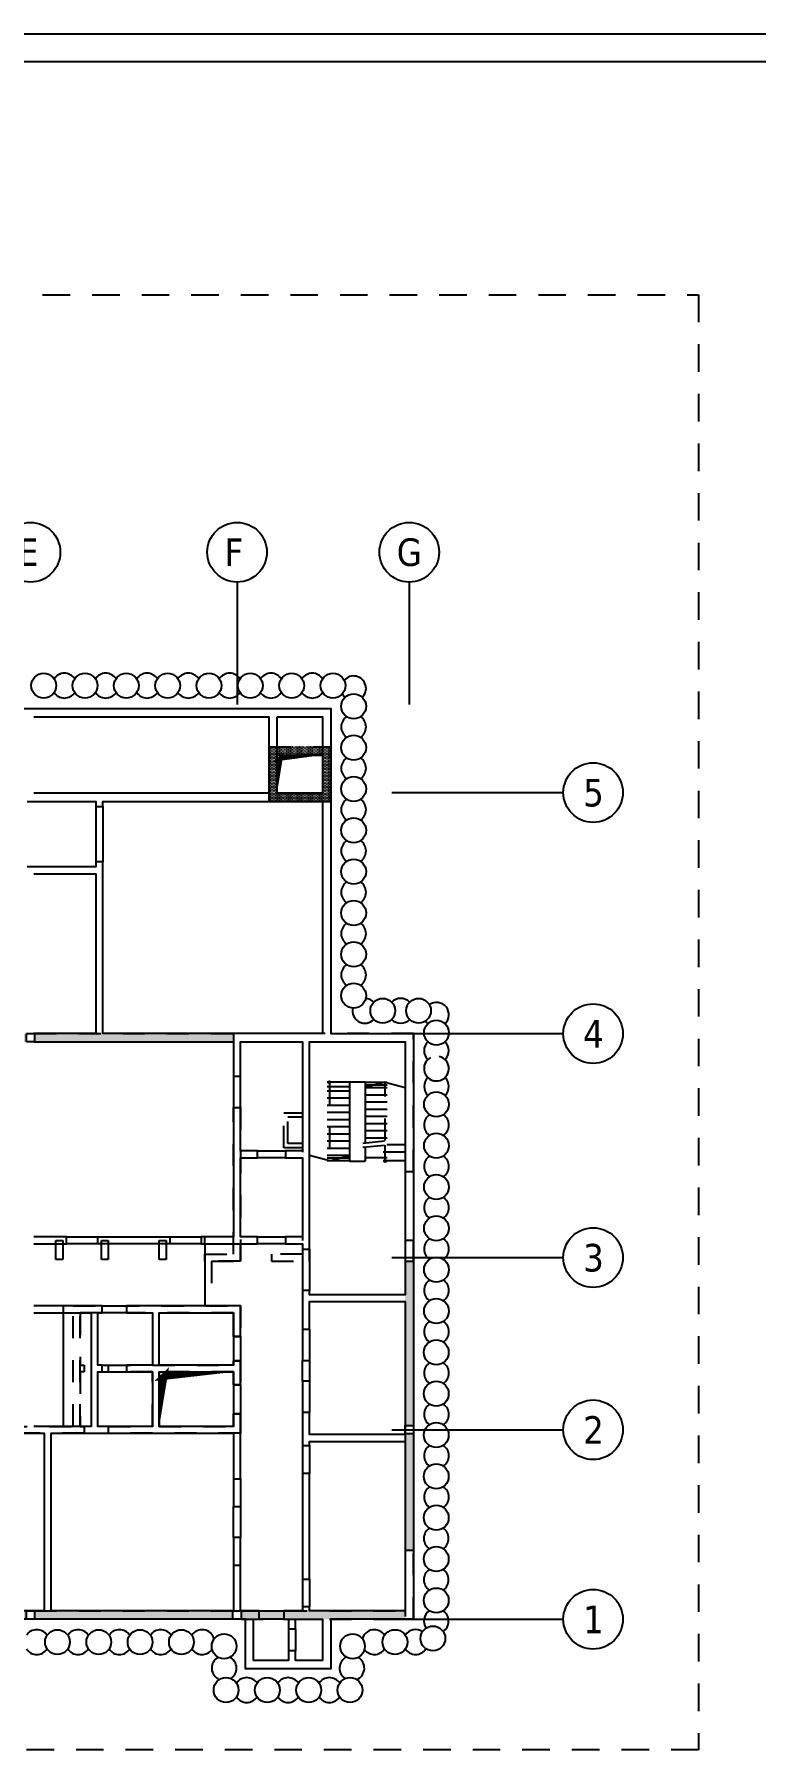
# Model space of a CAD drawing. Extents: x 0 to 25.9, y 0 to 27.3.
# Drawn here: x 12.81 to 16.09, y 7.07 to 14.85 of the extents above; entities that cross this region are included whole.
import ezdxf

# ---------------------------------------------------------------- set-up
doc = ezdxf.new("R2010")
doc.units = 0
doc.header["$LTSCALE"] = 0.25
for name, pattern in [('AUSGEZOGEN', [1000.01, 1000, 0.01]), ('DOT', [0.175, 0.05, -0.125]), ('HIDDEN', [0.375, 0.25, -0.125]), ('HIDDEN2', [0.187, 0.125, -0.062]), ('PUNKT', [0.175, 0.05, -0.125]), ('STRICHLINIE', [0.75, 0.5, -0.25])]:
    doc.linetypes.add(name, pattern=pattern)
for name, color, linetype in [('ACHSEN', 7, 'Continuous'), ('BETON', 7, 'Continuous'), ('Brüstung 1.UG', 7, 'Continuous'), ('DETAIL', 7, 'Continuous'), ('DRUEBER', 7, 'Continuous'), ('grau_dunkel', 7, 'Continuous'), ('HILFE', 7, 'Continuous'), ('OBJEKT', 7, 'Continuous'), ('RAHMEN', 7, 'Continuous'), ('SFP_Achsen', 7, 'Continuous'), ('Verbau', 7, 'Continuous'), ('VERDECKT', 7, 'Continuous')]:
    doc.layers.add(name, color=color, linetype=linetype)
doc.styles.add('helv', font='tahoma.ttf')

# ---------------------------------------------------------------- blocks, each defined once
blk = doc.blocks.new('DINA1')
at = {"layer": 'RAHMEN'}
blk.add_line((84.1, 59.4), (0, 59.4), dxfattribs=at)
at = {"layer": 'RAHMEN', "color": 5}
blk.add_line((83.6, 58.9), (2, 58.9), dxfattribs=at)

msp = doc.modelspace()

# ---------------------------------------------------------------- hatches: boundary and pattern name
at = {"layer": 'Brüstung 1.UG', "linetype": 'DOT'}
h = msp.add_hatch(dxfattribs=at)
h.set_pattern_fill('DOTS', color=102, scale=0.1, double=1)
h.set_pattern_definition([(0, (-0.1656175, 58.116482), (0.003125, 0.00625), [0, -0.00625])])
h.paths.add_polyline_path([(10.9012, 10.2794), (10.9012, 10.3169), (10.4669, 10.3169), (10.4669, 10.2794)])
h.paths.add_polyline_path([(11.8387, 10.2794), (11.8387, 10.3169), (10.9387, 10.3169), (10.9387, 10.2794)])
h.paths.add_polyline_path([(12.7762, 10.2794), (12.7762, 10.3169), (11.8762, 10.3169), (11.8762, 10.2794)])
h.paths.add_polyline_path([(13.7169, 10.2794), (13.7169, 10.3169), (12.8137, 10.3169), (12.8137, 10.2794)])
h.paths.add_polyline_path([(14.5325, 9.2856), (14.495, 9.2856), (14.495, 8.5388), (14.5325, 8.5388)])
h.paths.add_polyline_path([(14.5325, 8.5013), (14.495, 8.5013), (14.495, 7.9731), (14.5325, 7.9731)])
h.paths.add_polyline_path([(14.495, 7.6606), (14.495, 7.6981), (13.7512, 7.6981), (13.7512, 7.6606)])
h.paths.add_polyline_path([(13.7137, 7.6606), (13.7137, 7.6981), (12.8137, 7.6981), (12.8137, 7.6606)])
h.paths.add_polyline_path([(11.8762, 7.6981), (11.8762, 7.6606), (12.7762, 7.6606), (12.7762, 7.6981)])
h.paths.add_polyline_path([(11.8387, 7.6606), (11.8387, 7.6981), (10.9387, 7.6981), (10.9387, 7.6606)])
h.paths.add_polyline_path([(10.1606, 7.6981), (10.1606, 7.6606), (10.9012, 7.6606), (10.9012, 7.6981)])
at = {"layer": 'DRUEBER', "linetype": 'DOT'}
h = msp.add_hatch(dxfattribs=at)
h.set_pattern_fill('DOTS', color=102, scale=0.1, double=1)
h.set_pattern_definition([(0, (-0.1656175, 65.305195), (0.003125, 0.00625), [0, -0.00625])])
h.paths.add_polyline_path([(13.9137, 11.6181), (13.9137, 11.5806), (14.12, 11.5806), (14.12, 11.6181)])
h.paths.add_polyline_path([(13.9137, 11.5806), (13.9137, 11.6181), (13.8762, 11.6181), (13.8762, 11.4106), (13.9137, 11.4106)])
h.paths.add_polyline_path([(14.1575, 11.37), (14.1575, 11.4106), (14.12, 11.4106), (14.12, 11.4075), (13.9137, 11.4075), (13.9137, 11.4106), (13.8762, 11.4106), (13.8762, 11.37)])
h.paths.add_polyline_path([(14.12, 11.4106), (14.1575, 11.4106), (14.1575, 11.6181), (14.12, 11.6181)])

# ---------------------------------------------------------------- linework, layer by layer
at = {"layer": 'ACHSEN', "color": 140, "linetype": 'AUSGEZOGEN'}
for p, q in [((13.7325, 12.3654), (13.7325, 11.8107)), ((14.5137, 12.3654), (14.5137, 11.8107)), ((14.4343, 11.4106), (15.2129, 11.4106)), ((14.4343, 10.3169), (15.2129, 10.3169)), ((14.4343, 9.3013), (15.2129, 9.3013)), ((14.4343, 8.52), (15.2129, 8.52)), ((14.4343, 7.6606), (15.2129, 7.6606))]:
    msp.add_line(p, q, dxfattribs=at)
at = {"layer": 'BETON', "color": 6, "linetype": 'AUSGEZOGEN', "lineweight": -2}
for points in [[(10.0587, 11.29), (10.0587, 11.29), (10.0587, 11.615), (11.0675, 11.615), (11.0675, 11.4075), (11.885, 11.4075), (11.885, 11.7919), (14.1575, 11.7919), (14.1575, 10.3169), (14.5325, 10.3169), (14.5325, 7.6606), (14.1575, 7.6606), (14.1575, 7.4356), (13.77, 7.4356), (13.77, 7.6606), (9.6512, 7.6606), (9.6512, 9.4325), (9.6575, 9.4325), (9.6575, 11.29)], [(12.8106, 11.7544), (13.8762, 11.7544), (13.8762, 11.4075), (12.8106, 11.4075)], [(12.7794, 11.37), (13.0919, 11.37), (13.0919, 11.3469), (13.1231, 11.3469), (13.1231, 11.37), (14.12, 11.37), (14.12, 10.3169), (13.1231, 10.3169), (13.1231, 11.0956), (13.0919, 11.0956), (13.0919, 11.0731), (12.7794, 11.0731)], [(12.8106, 11.0419), (13.0919, 11.0419), (13.0919, 10.3169), (12.8106, 10.3169)], [(12.8106, 10.2794), (13.7169, 10.2794), (13.7169, 9.395), (13.5694, 9.395), (13.5694, 9.3638), (13.8256, 9.3638), (13.8256, 9.395), (13.7481, 9.395), (13.7481, 9.7544), (13.8256, 9.7544), (13.8256, 9.7856), (13.7481, 9.7856), (13.7481, 10.2794), (14.0294, 10.2794), (14.0294, 9.7856), (13.9519, 9.7856), (13.9519, 9.7544), (14.0294, 9.7544), (14.0294, 9.395), (13.9519, 9.395), (13.9519, 9.3638), (14.0294, 9.3638), (14.0294, 9.3388), (14.0606, 9.3388), (14.0606, 10.2794), (14.495, 10.2794), (14.495, 9.1325), (14.0606, 9.1325), (14.0606, 9.1513), (14.0294, 9.1513), (14.0294, 8.9763), (14.0606, 8.9763), (14.0606, 9.1013), (14.495, 9.1013), (14.495, 8.4981), (14.0606, 8.4981), (14.0606, 8.5981), (14.0294, 8.5981), (14.0294, 8.4481), (14.0606, 8.4481), (14.0606, 8.4669), (14.495, 8.4669), (14.495, 7.6981), (14.0606, 7.6981), (14.0606, 7.7169), (14.0294, 7.7169), (14.0294, 7.6981), (13.945, 7.6981), (13.945, 7.6606), (13.9656, 7.6606), (13.9656, 7.6169), (13.9969, 7.6169), (13.9969, 7.6606), (14.12, 7.6606), (14.12, 7.4731), (13.9969, 7.4731), (13.9969, 7.5169), (13.9656, 7.5169), (13.9656, 7.4731), (13.8075, 7.4731), (13.8075, 7.6606), (13.8325, 7.6606), (13.8325, 7.6981), (13.7481, 7.6981), (13.7481, 7.905), (13.7169, 7.905), (13.7169, 7.6981), (12.8887, 7.6981), (12.8887, 8.5044), (13.7169, 8.5044), (13.7169, 8.2981), (13.7481, 8.2981), (13.7481, 8.5931), (13.7169, 8.5931), (13.7169, 8.5356), (13.3794, 8.5356), (13.3794, 8.7825), (13.7169, 8.7825), (13.7169, 8.7244), (13.7481, 8.7244), (13.7481, 8.8325), (13.7169, 8.8325), (13.7169, 8.8138), (13.3794, 8.8138), (13.3794, 9.0513), (13.7169, 9.0513), (13.7169, 8.9431), (13.7481, 8.9431), (13.7481, 9.0825), (13.2306, 9.0825), (13.2306, 9.0513), (13.3481, 9.0512), (13.3481, 8.8138), (13.2306, 8.8138), (13.2306, 8.7825), (13.3481, 8.7825), (13.3481, 8.5356), (13.1012, 8.5356), (13.1012, 8.7825), (13.12, 8.7825), (13.12, 8.8138), (13.1012, 8.8138), (13.1012, 9.0513), (13.12, 9.0513), (13.12, 9.0825), (12.8106, 9.0825)], [(12.8106, 9.3638), (12.9587, 9.3638), (12.9587, 9.395), (12.8106, 9.395)], [(12.8106, 9.0513), (13.07, 9.0513), (13.07, 8.5356), (12.8106, 8.5356)], [(11.5287, 8.5044), (12.8575, 8.5044), (12.8575, 7.6981), (11.2481, 7.6981)]]:
    msp.add_lwpolyline(points, dxfattribs=at)
for points in [[(13.9137, 11.7544), (14.12, 11.7544), (14.12, 11.4075), (13.9137, 11.4075)], [(13.1006, 9.395), (13.4275, 9.395), (13.4275, 9.3638), (13.1006, 9.3638)], [(14.0294, 8.8344), (14.0606, 8.8344), (14.0606, 8.74), (14.0294, 8.74)], [(14.0606, 8.3219), (14.0294, 8.3219), (14.0294, 7.8431), (14.0606, 7.8431)], [(13.7169, 8.1719), (13.7481, 8.1719), (13.7481, 8.0313), (13.7169, 8.0313)]]:
    msp.add_lwpolyline(points, close=True, dxfattribs=at)
at = {"layer": 'Brüstung 1.UG', "color": 102, "linetype": 'DOT'}
for p, q in [((12.8137, 10.3169), (13.7169, 10.3169)), ((12.8137, 10.2794), (13.7169, 10.2794)), ((14.495, 9.2856), (14.495, 8.5388)), ((14.5325, 9.2856), (14.5325, 8.5388)), ((14.495, 8.5013), (14.495, 7.9731)), ((14.5325, 8.5013), (14.5325, 7.9731)), ((12.8137, 7.6981), (13.7137, 7.6981)), ((13.7137, 7.6606), (12.8137, 7.6606)), ((13.7512, 7.6981), (14.495, 7.6981)), ((13.7512, 7.6606), (14.495, 7.6606))]:
    msp.add_line(p, q, dxfattribs=at)
at = {"layer": 'DETAIL', "color": 102, "linetype": 'STRICHLINIE'}
msp.add_lwpolyline([(8.7996, 7.069), (8.7996, 13.669), (15.8267, 13.669), (15.8267, 7.069)], close=True, dxfattribs=at)
at = {"layer": 'DRUEBER', "color": 102, "linetype": 'PUNKT'}
for p, q in [((13.8762, 11.6181), (13.8762, 11.37)), ((13.8762, 11.6181), (14.1575, 11.6181)), ((14.1575, 11.37), (14.1575, 11.6181)), ((13.9137, 11.4075), (13.9137, 11.5806)), ((14.12, 11.5806), (14.12, 11.4075)), ((13.8762, 11.37), (14.1575, 11.37)), ((14.12, 11.4075), (13.9137, 11.4075))]:
    msp.add_line(p, q, dxfattribs=at)
at = {"layer": 'DRUEBER', "color": 102, "linetype": 'DOT'}
msp.add_line((14.12, 11.5806), (13.9137, 11.5806), dxfattribs=at)
at = {"layer": 'DRUEBER', "color": 7, "linetype": 'DOT'}
for p, q in [((14.2419, 10.0969), (14.0606, 10.0969)), ((14.2419, 10.0563), (14.0606, 10.0563)), ((14.1512, 10.0969), (14.1512, 9.7394)), ((14.4044, 10.0969), (14.3137, 10.0725)), ((14.3137, 10.0969), (14.495, 10.0969)), ((14.3137, 10.0725), (14.495, 10.0725)), ((14.3137, 10.04), (14.495, 10.04)), ((14.4044, 10.0969), (14.495, 10.0725)), ((14.4044, 9.8319), (14.4044, 10.0969)), ((14.2419, 10.0238), (14.0606, 10.0238)), ((14.2419, 9.9913), (14.0606, 9.9913)), ((14.3137, 10.0075), (14.495, 10.0075)), ((14.3137, 9.975), (14.495, 9.975)), ((14.2419, 9.9588), (14.0606, 9.9588)), ((14.2419, 9.9263), (14.0606, 9.9263)), ((14.2419, 9.8938), (14.0606, 9.8938)), ((14.3137, 9.9425), (14.495, 9.9425)), ((14.3137, 9.91), (14.495, 9.91)), ((14.2419, 9.8613), (14.0606, 9.8613)), ((14.2419, 9.8288), (14.0606, 9.8288)), ((14.3137, 9.8775), (14.495, 9.8775)), ((14.3137, 9.845), (14.495, 9.845)), ((14.4044, 9.7394), (14.4044, 9.8117)), ((14.495, 9.8125), (14.4121, 9.8125)), ((14.2419, 9.7963), (14.0606, 9.7963)), ((14.1512, 9.7394), (14.0606, 9.7638)), ((14.2419, 9.7638), (14.0606, 9.7638)), ((14.2419, 9.7394), (14.0606, 9.7394)), ((14.1512, 9.7394), (14.2419, 9.7638)), ((14.495, 9.78), (14.3137, 9.78)), ((14.495, 9.7394), (14.3137, 9.7394))]:
    msp.add_line(p, q, dxfattribs=at)
at = {"layer": 'DRUEBER', "color": 7, "linetype": 'PUNKT'}
for p, q in [((14.0294, 9.9569), (13.9444, 9.9569)), ((13.9444, 9.7994), (13.9444, 9.9569)), ((14.0294, 9.9381), (13.9631, 9.9381)), ((13.9631, 9.8181), (13.9631, 9.9381)), ((14.0294, 9.8181), (13.9631, 9.8181)), ((14.0294, 9.7994), (13.9444, 9.7994))]:
    msp.add_line(p, q, dxfattribs=at)
at = {"layer": 'DRUEBER', "color": 7, "linetype": 'PUNKT', "lineweight": -2}
for points in [[(12.7762, 10.3169), (12.8137, 10.3169), (12.8137, 10.2794), (12.7762, 10.2794)], [(12.9106, 9.3794), (12.9419, 9.3794), (12.9419, 9.2925), (12.9106, 9.2925)], [(13.1169, 9.3794), (13.1481, 9.3794), (13.1481, 9.2925), (13.1169, 9.2925)], [(13.3794, 9.3794), (13.4106, 9.3794), (13.4106, 9.2925), (13.3794, 9.2925)], [(14.5325, 9.3794), (14.495, 9.3794), (14.495, 9.2856), (14.5325, 9.2856)], [(14.495, 8.5388), (14.5325, 8.5388), (14.5325, 8.5013), (14.495, 8.5013)], [(14.495, 7.6606), (14.5325, 7.6606), (14.5325, 7.9731), (14.495, 7.9731)], [(12.7762, 7.6981), (12.8137, 7.6981), (12.8137, 7.6606), (12.7762, 7.6606)], [(13.7137, 7.6981), (13.7512, 7.6981), (13.7512, 7.6606), (13.7137, 7.6606)]]:
    msp.add_lwpolyline(points, close=True, dxfattribs=at)
for points in [[(14.5325, 9.6919), (14.5325, 10.3169), (13.7169, 10.3169), (13.7169, 10.1244), (13.7481, 10.1244), (13.7481, 10.2794), (14.0294, 10.2794), (14.0294, 9.3169), (13.8887, 9.3169), (13.8887, 9.2856), (14.0606, 9.2856), (14.0606, 10.2794), (14.495, 10.2794), (14.495, 9.6919), (14.5325, 9.6919)], [(13.7169, 9.9825), (13.7481, 9.9825), (13.7481, 9.2856), (13.5856, 9.2856), (13.5856, 9.3169), (13.7169, 9.3169), (13.7169, 9.9825)], [(11.4794, 8.5356), (12.9887, 8.5356), (12.9887, 9.0825), (13.7481, 9.0825), (13.7481, 8.9431), (13.7169, 8.9431), (13.7169, 9.0513), (13.02, 9.0513), (13.02, 8.8138), (13.0387, 8.8138), (13.0387, 8.7825), (13.02, 8.7825), (13.02, 8.5356), (13.0387, 8.5356), (13.0387, 8.5044), (11.0912, 8.5044)], [(13.1494, 8.8138), (13.7169, 8.8138), (13.7169, 8.8325), (13.7481, 8.8325), (13.7481, 8.7244), (13.7169, 8.7244), (13.7169, 8.7825), (13.3794, 8.7825), (13.3794, 8.5356), (13.7169, 8.5356), (13.7169, 8.5931), (13.7481, 8.5931), (13.7481, 8.5044), (13.1494, 8.5044), (13.1494, 8.5356), (13.3481, 8.5356), (13.3481, 8.7825), (13.1494, 8.7825), (13.1494, 8.8138)]]:
    msp.add_lwpolyline(points, dxfattribs=at)
at = {"layer": 'grau_dunkel', "color": 21}
for points in [[(13.9137, 11.4075, 0, 0.0282, 0), (13.9278, 11.5795, 0, 0, 0), (13.9147, 11.5669, 0.0276, 0, 0), (14.12, 11.5806, 0, 0, 0)], [(13.7169, 8.7825, 0, 0.0387, 0), (13.3805, 8.7632, 0, 0, 0), (13.3994, 8.7809, 0.0403, 0, 0), (13.3794, 8.5356, 0, 0, 0)]]:
    msp.add_lwpolyline(points, format="xyseb", dxfattribs=at)
at = {"layer": 'HILFE', "color": 102, "linetype": 'HIDDEN'}
for p, q in [((14.3026, 9.8204), (14.495, 9.8395)), ((14.3026, 9.8016), (14.495, 9.8207))]:
    msp.add_line(p, q, dxfattribs=at)
at = {"layer": 'OBJEKT', "color": 7, "linetype": 'AUSGEZOGEN'}
for p, q in [((13.9137, 11.5806), (14.12, 11.5806)), ((13.0919, 11.3469), (13.0919, 11.0956)), ((13.1231, 11.3469), (13.1231, 11.0956)), ((14.2419, 10.0981), (14.3137, 10.0981)), ((14.2419, 10.0981), (14.2419, 9.7381)), ((14.3137, 10.0981), (14.3137, 9.8215)), ((13.8256, 9.7856), (13.9519, 9.7856)), ((13.9519, 9.7544), (13.8256, 9.7544)), ((14.2419, 9.7381), (14.3137, 9.7381)), ((14.3137, 9.8027), (14.3137, 9.7381)), ((12.9587, 9.395), (13.1006, 9.395)), ((13.1006, 9.3638), (12.9587, 9.3638)), ((13.4275, 9.395), (13.5694, 9.395)), ((13.5694, 9.3638), (13.4275, 9.3638)), ((13.5856, 9.3638), (13.5856, 9.0825)), ((13.8256, 9.395), (13.9519, 9.395)), ((13.9519, 9.3638), (13.8256, 9.3638)), ((14.0294, 9.3388), (14.0294, 9.1513)), ((14.0606, 9.3388), (14.0606, 9.1513)), ((12.945, 8.5356), (12.945, 9.0513)), ((13.12, 9.0825), (13.2306, 9.0825)), ((13.2306, 9.0513), (13.12, 9.0513)), ((14.0294, 8.9763), (14.0294, 8.8344)), ((14.0606, 8.9763), (14.0606, 8.8344)), ((13.7169, 8.9431), (13.7169, 8.8325)), ((13.7481, 8.9431), (13.7481, 8.8325)), ((13.12, 8.8138), (13.2306, 8.8138)), ((13.12, 8.7825), (13.2306, 8.7825)), ((13.7169, 8.7244), (13.7169, 8.5931)), ((13.7481, 8.7244), (13.7481, 8.5931)), ((14.0294, 8.74), (14.0294, 8.5981)), ((14.0606, 8.74), (14.0606, 8.5981)), ((14.0294, 8.4481), (14.0294, 8.3219)), ((14.0606, 8.4481), (14.0606, 8.3219)), ((13.7169, 8.2981), (13.7169, 8.1719)), ((13.7481, 8.2981), (13.7481, 8.1719)), ((13.7169, 8.0313), (13.7169, 7.905)), ((13.7481, 7.905), (13.7481, 8.0313)), ((14.0294, 7.8431), (14.0294, 7.7169)), ((14.0606, 7.8431), (14.0606, 7.7169)), ((13.8325, 7.6981), (13.945, 7.6981)), ((13.945, 7.6606), (13.8325, 7.6606)), ((13.9656, 7.6169), (13.9656, 7.5169)), ((13.9969, 7.6169), (13.9969, 7.5169))]:
    msp.add_line(p, q, dxfattribs=at)
at = {"layer": 'OBJEKT', "color": 7, "linetype": 'HIDDEN2'}
for p, q in [((13.5856, 9.3638), (13.5856, 9.395)), ((13.7481, 9.2856), (13.7481, 9.3638)), ((13.6169, 9.2856), (13.7481, 9.2856)), ((13.6169, 9.2856), (13.6169, 9.0825)), ((12.945, 9.0513), (12.945, 9.0825)), ((13.02, 8.5356), (13.02, 9.0513))]:
    msp.add_line(p, q, dxfattribs=at)
at = {"layer": 'OBJEKT', "color": 7, "linetype": 'AUSGEZOGEN'}
for centre in [(14.1512, 10.0969), (14.4044, 9.7394)]:
    msp.add_circle(centre, 0.005, dxfattribs=at)
at = {"layer": 'SFP_Achsen', "color": 7, "linetype": 'AUSGEZOGEN'}
for centre in [(12.795, 12.5007), (13.7325, 12.5007), (14.5137, 12.5007), (15.3481, 11.4106), (15.3481, 10.3169), (15.3481, 9.3013), (15.3481, 8.52), (15.3481, 7.6606)]:
    msp.add_circle(centre, 0.1352, dxfattribs=at)
at = {"layer": 'Verbau', "color": 171}
for centre in [(12.855, 11.8956), (13.0425, 11.8956), (13.23, 11.8956), (13.4175, 11.8956), (13.605, 11.8956), (13.7925, 11.8956), (13.98, 11.8956), (14.1675, 11.8956), (14.2612, 11.8019), (14.2612, 11.6144), (14.2612, 11.4269), (14.2612, 11.2394), (14.2612, 11.0519), (14.2612, 10.8644), (14.2612, 10.6769), (14.2612, 10.4894), (14.3934, 10.4206), (14.5559, 10.4206), (14.6371, 10.3211), (14.6371, 9.9961), (14.6371, 9.8086), (14.6371, 9.6211), (14.6371, 9.4336), (14.6371, 9.2461), (14.6371, 9.0586), (14.6362, 8.8711), (14.6362, 8.6836), (14.6362, 8.4961), (14.6362, 8.3086), (14.6362, 8.1211), (14.6362, 7.9336), (14.6362, 7.7461), (14.6208, 7.5734), (12.9173, 7.5569), (13.1048, 7.5569), (13.2923, 7.5569), (13.4798, 7.5569), (13.6737, 7.5381), (14.2562, 7.5381), (14.4487, 7.5571), (13.6825, 7.3394), (13.87, 7.3394), (14.0575, 7.3394), (14.245, 7.3394)]:
    msp.add_circle(centre, 0.0563, dxfattribs=at)
for centre, start, end in [((12.9487, 11.8956), 33.55731, 146.44269), ((13.1362, 11.8956), 33.55731, 146.44269), ((13.3237, 11.8956), 33.55731, 146.44269), ((13.5112, 11.8956), 33.55731, 146.44269), ((13.6987, 11.8956), 33.55731, 146.44269), ((13.8862, 11.8956), 33.55731, 146.44269), ((14.0737, 11.8956), 33.55731, 146.44269), ((14.2612, 11.8831), 313.76174, 139.62033), ((12.9487, 11.8956), 213.55731, 326.44269), ((13.1362, 11.8956), 213.55731, 326.44269), ((13.3237, 11.8956), 213.55731, 326.44269), ((13.5112, 11.8956), 213.55731, 326.44269), ((13.6987, 11.8956), 213.55731, 326.44269), ((13.8862, 11.8956), 213.55731, 326.44269), ((14.0737, 11.8956), 213.55731, 326.44269), ((14.2612, 11.8831), 205.19039, 226.23826), ((14.2612, 11.7081), 123.55731, 236.44269), ((14.2612, 11.7081), 303.55731, 56.44269), ((14.2612, 11.5206), 123.55731, 236.44269), ((14.2612, 11.5206), 303.55731, 56.44269), ((14.2612, 11.3331), 123.55731, 236.44269), ((14.2612, 11.3331), 303.55731, 56.44269), ((14.2612, 11.1456), 123.55731, 236.44269), ((14.2612, 11.1456), 303.55731, 56.44269), ((14.2612, 10.9581), 123.55731, 236.44269), ((14.2612, 10.9581), 303.55731, 56.44269), ((14.2612, 10.7706), 123.55731, 236.44269), ((14.2612, 10.7706), 303.55731, 56.44269), ((14.2612, 10.5831), 123.55731, 236.44269), ((14.2612, 10.5831), 303.55731, 56.44269), ((14.3121, 10.4206), 167.01568, 316.23826), ((14.3121, 10.4206), 43.76174, 85.97846), ((14.4746, 10.4206), 43.76174, 136.23826), ((14.6371, 10.4023), 313.76174, 125.07145), ((14.4746, 10.4206), 223.76174, 316.23826), ((14.6371, 10.4023), 209.55914, 226.23826), ((14.6371, 10.2398), 133.76174, 226.23826), ((14.6371, 10.2398), 313.76174, 46.23826), ((14.6371, 10.1586), 117.97418, 77.49045), ((14.6373, 10.0773), 133.88957, 226.11043), ((14.6373, 10.0773), 313.63361, 46.36639), ((14.6371, 9.9023), 123.55731, 236.44269), ((14.6371, 9.9023), 303.55731, 56.44269), ((14.6371, 9.7148), 123.55731, 236.44269), ((14.6371, 9.7148), 303.55731, 56.44269), ((14.6371, 9.5273), 123.55731, 236.44269), ((14.6371, 9.5273), 303.55731, 56.44269), ((14.6371, 9.3398), 123.55731, 236.44269), ((14.6371, 9.3398), 303.55731, 56.44269), ((14.6371, 9.1523), 123.55731, 236.44269), ((14.6371, 9.1523), 303.55731, 56.44269), ((14.6371, 8.9648), 123.55731, 236.44269), ((14.6371, 8.9648), 303.55731, 56.44269), ((14.6371, 8.7773), 123.55731, 236.44269), ((14.6371, 8.7773), 303.55731, 56.44269), ((14.6371, 8.5898), 123.55731, 236.44269), ((14.6371, 8.5898), 303.55731, 56.44269), ((14.6371, 8.4023), 123.55731, 236.44269), ((14.6371, 8.4023), 303.55731, 56.44269), ((14.6371, 8.2148), 123.55731, 236.44269), ((14.6371, 8.2148), 303.55731, 56.44269), ((14.6362, 8.0273), 123.55731, 236.44269), ((14.6362, 8.0273), 303.55731, 56.44269), ((14.6362, 7.8398), 123.55731, 236.44269), ((14.6362, 7.8398), 303.55731, 56.44269), ((14.6362, 7.6523), 123.55731, 214.62253), ((14.6362, 7.6523), 303.27496, 56.44269), ((12.8235, 7.5569), 33.55731, 146.44269), ((13.011, 7.5569), 33.55731, 146.44269), ((13.1985, 7.5569), 33.55731, 146.44269), ((13.386, 7.5569), 33.55731, 146.44269), ((13.5735, 7.5569), 14.42565, 146.44269), ((14.355, 7.5571), 33.55731, 164.20252), ((14.5425, 7.5572), 56.3257, 146.55377), ((12.8235, 7.5569), 213.55731, 326.44269), ((13.011, 7.5569), 213.55731, 326.44269), ((13.1985, 7.5569), 213.55731, 326.44269), ((13.386, 7.5569), 213.55731, 326.44269), ((13.5735, 7.5569), 213.55731, 324.37647), ((13.6737, 7.4388), 117.95289, 247.50079), ((13.6737, 7.4388), 302.56495, 62.04711), ((14.2537, 7.4388), 116.47761, 237.43583), ((14.2537, 7.4388), 292.5003, 60.64019), ((14.355, 7.5571), 217.50261, 326.44269), ((14.5425, 7.5572), 213.66806, 326.92321), ((13.7762, 7.3394), 33.55731, 146.44269), ((13.9637, 7.3394), 33.55731, 146.44269), ((14.1512, 7.3394), 33.55731, 146.44269), ((13.7762, 7.3394), 213.55731, 326.44269), ((13.9637, 7.3394), 213.55731, 326.44269), ((14.1512, 7.3394), 213.55731, 326.44269)]:
    msp.add_arc(centre, 0.0563, start, end, dxfattribs=at)
at = {"layer": 'VERDECKT', "color": 7, "linetype": 'HIDDEN'}
for p, q in [((14.2419, 10.0764), (14.0606, 10.0764)), ((14.3137, 10.0848), (14.495, 10.0848)), ((14.2419, 9.7514), (14.0606, 9.7514)), ((14.3137, 9.7556), (14.495, 9.7556))]:
    msp.add_line(p, q, dxfattribs=at)

# ---------------------------------------------------------------- block references
at = {"layer": 'RAHMEN', "color": 7, "linetype": 'AUSGEZOGEN', "xscale": 0.25, "yscale": 0.25, "zscale": 0.25}
msp.add_blockref('DINA1', (0, 0), dxfattribs=at)

# ---------------------------------------------------------------- texts
at = {"layer": 'SFP_Achsen', "color": 7, "linetype": 'AUSGEZOGEN', "style": 'helv'}
for s, p in [('E', (12.738, 12.4385)), ('F', (13.6755, 12.4385)), ('G', (14.4567, 12.4385)), ('5', (15.3028, 11.3475)), ('4', (15.3028, 10.2538)), ('3', (15.3028, 9.2381)), ('2', (15.3028, 8.4569)), ('1', (15.3028, 7.5975))]:
    msp.add_text(s, height=0.125, dxfattribs=at).set_placement(p)

doc.saveas('drawing.dxf')
